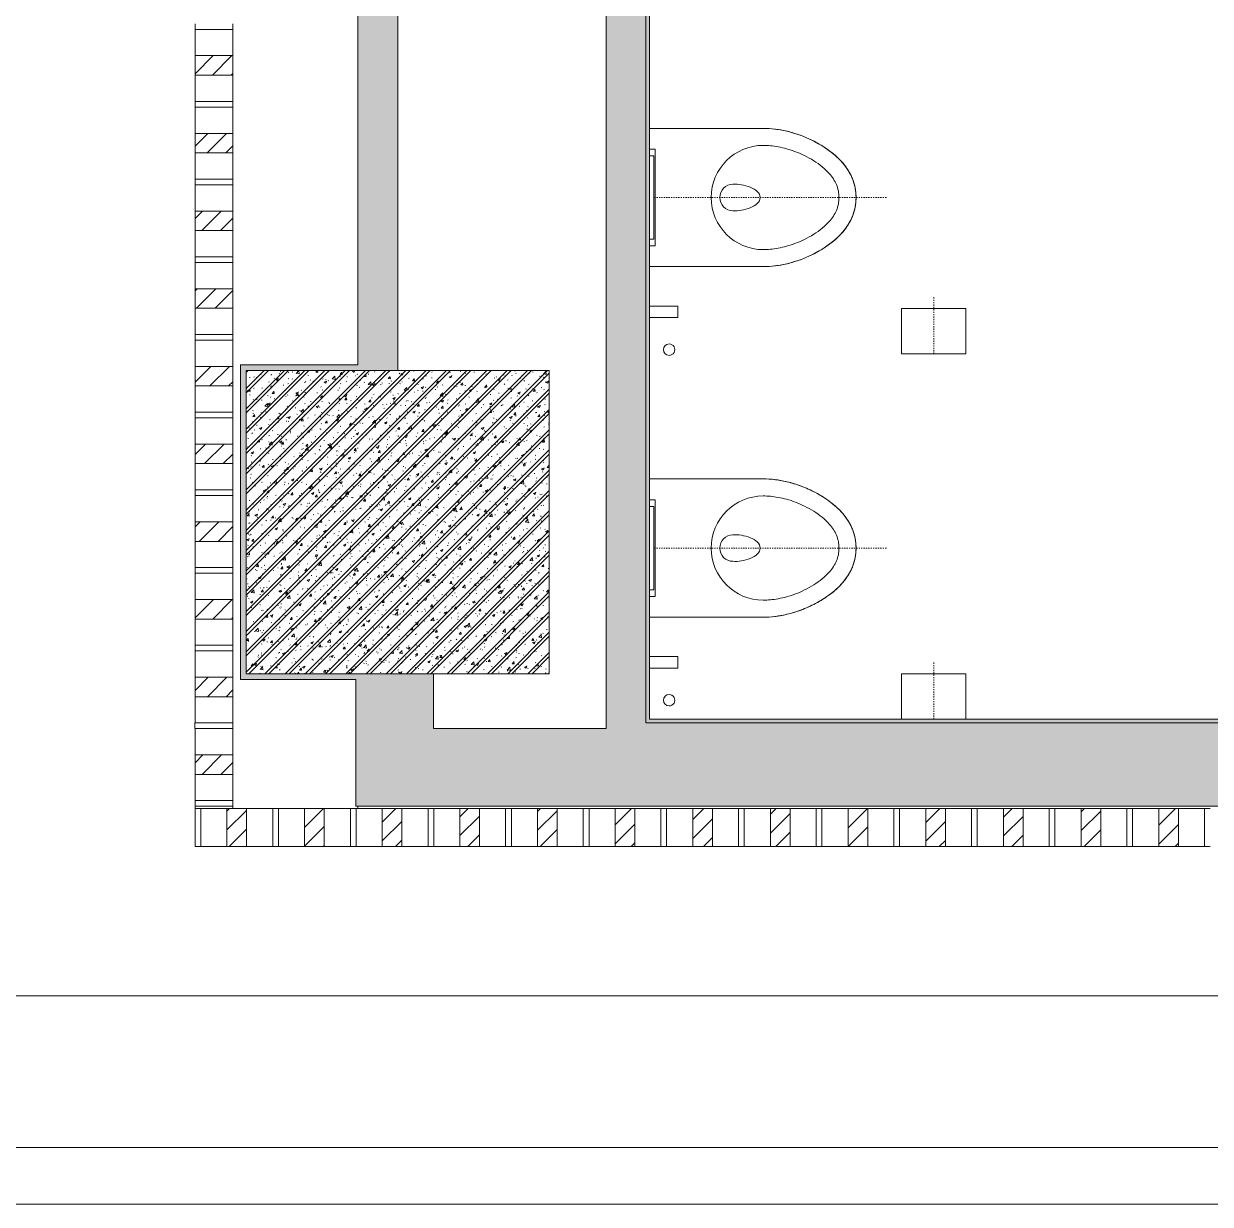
# Model space of a CAD drawing. Header units: millimetres. Extents: x -32090 to 18410, y 18847 to 76047.
# Drawn here: x -11177 to -8045, y 18847 to 21962 of the extents above; entities that cross this region are included whole.
import ezdxf

# ---------------------------------------------------------------- set-up
doc = ezdxf.new("R2010")
doc.units = ezdxf.units.MM
doc.linetypes.add('Dash', pattern=[6.35, 3.175, -3.175])
for name, color, linetype, lineweight in [('A-FLOR', 192, 'Continuous', 5), ('A-GLAZ-CURT', 52, 'Continuous', 5), ('A-GLAZ-CWMG', 51, 'Continuous', 5), ('A-WALL', 113, 'Continuous', 5), ('A-WALL-PATT', 111, 'Continuous', 5), ('P-SANR-FIXT', 6, 'Continuous', 5), ('P-SANR-FIXT-HDLN', 131, 'Dash', 5), ('S-COLS', 52, 'Continuous', 5)]:
    doc.layers.add(name, color=color, linetype=linetype, lineweight=lineweight)

# ---------------------------------------------------------------- blocks, each defined once
blk = doc.blocks.new('TOTO-WC-WH - TOILET-8528018-1st Traffic Floor Plan - Pedestrian')
at = {"layer": 'P-SANR-FIXT', "color": 7}
for p, q in [((-182.5, -300), (-182.5, 0)), ((-182.5, 0), (-182.5, -300)), ((-127.5, 0), (-127.5, -15)), ((127.5, -15), (-127.5, -15)), ((127.5, -15), (127.5, 0)), ((182.5, 0), (182.5, -300)), ((182.5, 0), (182.5, -300))]:
    blk.add_line(p, q, dxfattribs=at)
for centre, radius in [((0, -300), 137.5), ((0, -220.2), 35)]:
    blk.add_arc(centre, radius, 360, 180, dxfattribs=at)
for points, knots in [([(-35, -220.2), (-36, -233.8), (-30.7, -267.6), (-12.3, -292), (0, -292)], [0, 0, 0, 0, 0.0856719, 0.1699366, 0.1699366, 0.1699366, 0.1699366]), ([(35, -220.2), (36, -233.8), (30.7, -267.6), (12.3, -292), (0, -292)], [0, 0, 0, 0, 0.0856719, 0.1699366, 0.1699366, 0.1699366, 0.1699366]), ([(0, -545), (-8.6, -544.9), (-25, -543.5), (-43.9, -538), (-58, -531.9), (-68.1, -526.5), (-77.7, -520.3), (-89.9, -511.2), (-104, -498.3), (-119, -481), (-132.3, -462.4), (-143.9, -443.1), (-153.7, -423.7), (-164.7, -398.1), (-174.6, -366.9), (-181.2, -331.6), (-182.5, -310.1), (-182.5, -300)], [-1, -1, -1, -1, -0.9375, -0.875, -0.84375, -0.8125, -0.78125, -0.75, -0.6875, -0.625, -0.5625, -0.5, -0.4375, -0.375, -0.25, -0.125, 0, 0, 0, 0]), ([(-182.5, -300), (-182.5, -338.1), (-163, -438.6), (-72.5, -545), (0, -545)], [0, 0, 0, 0, 0.3064, 0.6503698, 0.6503698, 0.6503698, 0.6503698]), ([(-137.5, -300), (-137.5, -311.9), (-135.8, -332), (-129, -361.7), (-121.4, -385), (-111, -409.1), (-97.6, -433.6), (-81.6, -456.1), (-65.1, -473.5), (-49.1, -485.8), (-34, -493.8), (-18.1, -498.8), (-6.3, -500), (0, -500)], [0, 0, 0, 0, 0.118249, 0.1773736, 0.2364981, 0.2956226, 0.3547471, 0.4138717, 0.4729962, 0.5173396, 0.561683, 0.6060264, 0.6503698, 0.6503698, 0.6503698, 0.6503698]), ([(182.5, -300), (182.5, -310.1), (181.2, -331.6), (174.6, -366.9), (164.7, -398.1), (153.7, -423.7), (143.9, -443.1), (132.3, -462.4), (119, -481), (104, -498.3), (89.9, -511.2), (77.7, -520.3), (68.1, -526.5), (58, -531.9), (43.9, -538), (25, -543.5), (8.6, -544.9), (0, -545)], [-1, -1, -1, -1, -0.875, -0.75, -0.625, -0.5625, -0.5, -0.4375, -0.375, -0.3125, -0.25, -0.21875, -0.1875, -0.15625, -0.125, -0.0625, 0, 0, 0, 0]), ([(137.5, -300), (137.5, -311.9), (135.8, -332), (129, -361.7), (121.4, -385), (111, -409.1), (97.6, -433.6), (81.6, -456.1), (65.1, -473.5), (49.1, -485.8), (34, -493.8), (18.1, -498.8), (6.3, -500), (0, -500)], [0, 0, 0, 0, 0.118249, 0.1773736, 0.2364981, 0.2956226, 0.3547471, 0.4138717, 0.4729962, 0.5173396, 0.561683, 0.6060264, 0.6503698, 0.6503698, 0.6503698, 0.6503698]), ([(182.5, -300), (182.5, -338.1), (163, -438.6), (72.5, -545), (0, -545)], [0, 0, 0, 0, 0.3064, 0.6503698, 0.6503698, 0.6503698, 0.6503698])]:
    blk.add_open_spline(points, degree=3, knots=knots, dxfattribs=at)
at = {"layer": 'P-SANR-FIXT-HDLN', "color": 7}
blk.add_line((0, -625), (0, -11), dxfattribs=at)
blk = doc.blocks.new('TRIGGER SPRAY SET - THX20NBPIV-8200611-1st Traffic Floor Plan - Pedestrian')
at = {"layer": 'P-SANR-FIXT', "color": 7}
for p, q in [((-15, 75), (-15, 0)), ((15, 0), (15, 75)), ((-15, 0), (15, 0))]:
    blk.add_line(p, q, dxfattribs=at)
for start, end in [(0, 180), (180, 360)]:
    blk.add_arc((-100, 23.4), 15, start, end, dxfattribs=at)
blk = doc.blocks.new('TOTO-WC-WH - TOILET-V23-1st Traffic Floor Plan - Pedestrian')
at = {"layer": 'P-SANR-FIXT', "color": 7}
for p, q in [((-182.5, -300), (-182.5, 0)), ((-182.5, 0), (-182.5, -300)), ((-127.5, 0), (-127.5, -15)), ((127.5, -15), (-127.5, -15)), ((127.5, -15), (127.5, 0)), ((182.5, 0), (182.5, -300)), ((182.5, 0), (182.5, -300))]:
    blk.add_line(p, q, dxfattribs=at)
for centre, radius in [((0, -300), 137.5), ((0, -220.2), 35)]:
    blk.add_arc(centre, radius, 360, 180, dxfattribs=at)
for points, knots in [([(-35, -220.2), (-36, -233.8), (-30.7, -267.6), (-12.3, -292), (0, -292)], [0, 0, 0, 0, 0.0856719, 0.1699366, 0.1699366, 0.1699366, 0.1699366]), ([(35, -220.2), (36, -233.8), (30.7, -267.6), (12.3, -292), (0, -292)], [0, 0, 0, 0, 0.0856719, 0.1699366, 0.1699366, 0.1699366, 0.1699366]), ([(0, -545), (-8.6, -544.9), (-25, -543.5), (-43.9, -538), (-58, -531.9), (-68.1, -526.5), (-77.7, -520.3), (-89.9, -511.2), (-104, -498.3), (-119, -481), (-132.3, -462.4), (-143.9, -443.1), (-153.7, -423.7), (-164.7, -398.1), (-174.6, -366.9), (-181.2, -331.6), (-182.5, -310.1), (-182.5, -300)], [-1, -1, -1, -1, -0.9375, -0.875, -0.84375, -0.8125, -0.78125, -0.75, -0.6875, -0.625, -0.5625, -0.5, -0.4375, -0.375, -0.25, -0.125, 0, 0, 0, 0]), ([(-182.5, -300), (-182.5, -338.1), (-163, -438.6), (-72.5, -545), (0, -545)], [0, 0, 0, 0, 0.3064, 0.6503698, 0.6503698, 0.6503698, 0.6503698]), ([(-137.5, -300), (-137.5, -311.9), (-135.8, -332), (-129, -361.7), (-121.4, -385), (-111, -409.1), (-97.6, -433.6), (-81.6, -456.1), (-65.1, -473.5), (-49.1, -485.8), (-34, -493.8), (-18.1, -498.8), (-6.3, -500), (0, -500)], [0, 0, 0, 0, 0.118249, 0.1773736, 0.2364981, 0.2956226, 0.3547471, 0.4138717, 0.4729962, 0.5173396, 0.561683, 0.6060264, 0.6503698, 0.6503698, 0.6503698, 0.6503698]), ([(182.5, -300), (182.5, -310.1), (181.2, -331.6), (174.6, -366.9), (164.7, -398.1), (153.7, -423.7), (143.9, -443.1), (132.3, -462.4), (119, -481), (104, -498.3), (89.9, -511.2), (77.7, -520.3), (68.1, -526.5), (58, -531.9), (43.9, -538), (25, -543.5), (8.6, -544.9), (0, -545)], [-1, -1, -1, -1, -0.875, -0.75, -0.625, -0.5625, -0.5, -0.4375, -0.375, -0.3125, -0.25, -0.21875, -0.1875, -0.15625, -0.125, -0.0625, 0, 0, 0, 0]), ([(137.5, -300), (137.5, -311.9), (135.8, -332), (129, -361.7), (121.4, -385), (111, -409.1), (97.6, -433.6), (81.6, -456.1), (65.1, -473.5), (49.1, -485.8), (34, -493.8), (18.1, -498.8), (6.3, -500), (0, -500)], [0, 0, 0, 0, 0.118249, 0.1773736, 0.2364981, 0.2956226, 0.3547471, 0.4138717, 0.4729962, 0.5173396, 0.561683, 0.6060264, 0.6503698, 0.6503698, 0.6503698, 0.6503698]), ([(182.5, -300), (182.5, -338.1), (163, -438.6), (72.5, -545), (0, -545)], [0, 0, 0, 0, 0.3064, 0.6503698, 0.6503698, 0.6503698, 0.6503698])]:
    blk.add_open_spline(points, degree=3, knots=knots, dxfattribs=at)
at = {"layer": 'P-SANR-FIXT-HDLN', "color": 7}
blk.add_line((0, -625), (0, -11), dxfattribs=at)
blk = doc.blocks.new('TRIGGER SPRAY SET - THX20NBPIV-V24-1st Traffic Floor Plan - Pedestrian')
at = {"layer": 'P-SANR-FIXT', "color": 7}
for p, q in [((-15, 75), (-15, 0)), ((15, 0), (15, 75)), ((-15, 0), (15, 0))]:
    blk.add_line(p, q, dxfattribs=at)
for start, end in [(0, 180), (180, 360)]:
    blk.add_arc((-100, 23.4), 15, start, end, dxfattribs=at)
blk = doc.blocks.new('TOILET PAPER DISPENSER1 - DS708PAS-8453125-1st Traffic Floor Plan - Pedestrian')
at = {"layer": 'P-SANR-FIXT', "color": 7}
for p, q in [((-85, 0), (-85, -120)), ((-85, -120), (-85, 0)), ((85, -120), (85, 0)), ((85, 0), (85, -120)), ((-85, -120), (85, -120)), ((85, -120), (-85, -120))]:
    blk.add_line(p, q, dxfattribs=at)
at = {"layer": 'P-SANR-FIXT-HDLN', "color": 7}
blk.add_line((0, 0), (0, -150), dxfattribs=at)
blk = doc.blocks.new('TOILET PAPER DISPENSER1 - DS708PAS-V34-1st Traffic Floor Plan - Pedestrian')
at = {"layer": 'P-SANR-FIXT', "color": 7}
for p, q in [((85, 0), (-85, 0)), ((-85, 0), (-85, -120)), ((-85, -120), (-85, 0)), ((-85, 0), (85, 0)), ((85, -120), (85, 0)), ((85, 0), (85, -120)), ((-85, -120), (85, -120)), ((85, -120), (-85, -120))]:
    blk.add_line(p, q, dxfattribs=at)
at = {"layer": 'P-SANR-FIXT-HDLN', "color": 7}
blk.add_line((0, 0), (0, -150), dxfattribs=at)
blk = doc.blocks.new('GUTTER_1 - GUTTER_1-8544427-1st Traffic Floor Plan - Pedestrian')
at = {"layer": 'A-FLOR'}
for p, q in [((-31939.9, 18997), (18260.1, 18997)), ((18410.1, 18847), (-32089.9, 18847))]:
    blk.add_line(p, q, dxfattribs=at)
blk = doc.blocks.new('TOTO-FLUSH PANEL - MB005DG-V51-1st Traffic Floor Plan - Pedestrian')
at = {"layer": 'P-SANR-FIXT', "color": 7}
for p, q in [((-110, 0), (-110, -11)), ((110, -11), (110, 0)), ((110, -11), (-110, -11))]:
    blk.add_line(p, q, dxfattribs=at)
blk = doc.blocks.new('X Block - X Block-V350-1st Traffic Floor Plan - Pedestrian')
at = {"layer": 'A-GLAZ-CURT'}
h = blk.add_hatch(dxfattribs=at)
h.set_pattern_fill('FP_334', color=256, style=0, pattern_type=2)
h.set_pattern_definition([(225, (-8162.438, 19840.996), (24.74874, -24.74874), [])])
h.paths.add_polyline_path([(18.3, 50), (-33.3, 50), (-33.3, -50), (18.3, -50)])
for p, q in [((-102.5, 50), (-102.5, -50)), ((-102.5, 50), (-33.3, 50)), ((18.3, 50), (-33.3, 50)), ((-33.3, 50), (-33.3, -50)), ((18.3, -50), (18.3, 50)), ((18.3, 50), (87.5, 50)), ((87.5, 50), (87.5, -50)), ((-33.3, -50), (-102.5, -50)), ((-33.3, -50), (18.3, -50)), ((87.5, -50), (18.3, -50))]:
    blk.add_line(p, q, dxfattribs=at)
blk = doc.blocks.new('X Block - X Block-V351-1st Traffic Floor Plan - Pedestrian')
at = {"layer": 'A-GLAZ-CURT'}
h = blk.add_hatch(dxfattribs=at)
h.set_pattern_fill('FP_335', color=256, style=0, pattern_type=2)
h.set_pattern_definition([(225, (-8367.438, 19840.996), (24.74874, -24.74874), [])])
h.paths.add_polyline_path([(18.3, 50), (-33.3, 50), (-33.3, -50), (18.3, -50)])
for p, q in [((-102.5, 50), (-102.5, -50)), ((-102.5, 50), (-33.3, 50)), ((18.3, 50), (-33.3, 50)), ((-33.3, 50), (-33.3, -50)), ((18.3, -50), (18.3, 50)), ((18.3, 50), (87.5, 50)), ((87.5, 50), (87.5, -50)), ((-33.3, -50), (-102.5, -50)), ((-33.3, -50), (18.3, -50)), ((87.5, -50), (18.3, -50))]:
    blk.add_line(p, q, dxfattribs=at)
blk = doc.blocks.new('X Block - X Block-V352-1st Traffic Floor Plan - Pedestrian')
at = {"layer": 'A-GLAZ-CURT'}
h = blk.add_hatch(dxfattribs=at)
h.set_pattern_fill('FP_336', color=256, style=0, pattern_type=2)
h.set_pattern_definition([(225, (-8572.438, 19840.996), (24.74874, -24.74874), [])])
h.paths.add_polyline_path([(18.3, 50), (-33.3, 50), (-33.3, -50), (18.3, -50)])
for p, q in [((-102.5, 50), (-102.5, -50)), ((-102.5, 50), (-33.3, 50)), ((18.3, 50), (-33.3, 50)), ((-33.3, 50), (-33.3, -50)), ((18.3, -50), (18.3, 50)), ((18.3, 50), (87.5, 50)), ((87.5, 50), (87.5, -50)), ((-33.3, -50), (-102.5, -50)), ((-33.3, -50), (18.3, -50)), ((87.5, -50), (18.3, -50))]:
    blk.add_line(p, q, dxfattribs=at)
blk = doc.blocks.new('X Block - X Block-V353-1st Traffic Floor Plan - Pedestrian')
at = {"layer": 'A-GLAZ-CURT'}
h = blk.add_hatch(dxfattribs=at)
h.set_pattern_fill('FP_337', color=256, style=0, pattern_type=2)
h.set_pattern_definition([(225, (-8777.438, 19840.996), (24.74874, -24.74874), [])])
h.paths.add_polyline_path([(18.3, 50), (-33.3, 50), (-33.3, -50), (18.3, -50)])
for p, q in [((-102.5, 50), (-102.5, -50)), ((-102.5, 50), (-33.3, 50)), ((18.3, 50), (-33.3, 50)), ((-33.3, 50), (-33.3, -50)), ((18.3, -50), (18.3, 50)), ((18.3, 50), (87.5, 50)), ((87.5, 50), (87.5, -50)), ((-33.3, -50), (-102.5, -50)), ((-33.3, -50), (18.3, -50)), ((87.5, -50), (18.3, -50))]:
    blk.add_line(p, q, dxfattribs=at)
blk = doc.blocks.new('X Block - X Block-V354-1st Traffic Floor Plan - Pedestrian')
at = {"layer": 'A-GLAZ-CURT'}
h = blk.add_hatch(dxfattribs=at)
h.set_pattern_fill('FP_338', color=256, style=0, pattern_type=2)
h.set_pattern_definition([(225, (-8982.438, 19840.996), (24.74874, -24.74874), [])])
h.paths.add_polyline_path([(18.3, 50), (-33.3, 50), (-33.3, -50), (18.3, -50)])
for p, q in [((-102.5, 50), (-102.5, -50)), ((-102.5, 50), (-33.3, 50)), ((18.3, 50), (-33.3, 50)), ((-33.3, 50), (-33.3, -50)), ((18.3, -50), (18.3, 50)), ((18.3, 50), (87.5, 50)), ((87.5, 50), (87.5, -50)), ((-33.3, -50), (-102.5, -50)), ((-33.3, -50), (18.3, -50)), ((87.5, -50), (18.3, -50))]:
    blk.add_line(p, q, dxfattribs=at)
blk = doc.blocks.new('X Block - X Block-V355-1st Traffic Floor Plan - Pedestrian')
at = {"layer": 'A-GLAZ-CURT'}
h = blk.add_hatch(dxfattribs=at)
h.set_pattern_fill('FP_339', color=256, style=0, pattern_type=2)
h.set_pattern_definition([(225, (-9187.438, 19840.996), (24.74874, -24.74874), [])])
h.paths.add_polyline_path([(18.3, 50), (-33.3, 50), (-33.3, -50), (18.3, -50)])
for p, q in [((-102.5, 50), (-102.5, -50)), ((-102.5, 50), (-33.3, 50)), ((18.3, 50), (-33.3, 50)), ((-33.3, 50), (-33.3, -50)), ((18.3, -50), (18.3, 50)), ((18.3, 50), (87.5, 50)), ((87.5, 50), (87.5, -50)), ((-33.3, -50), (-102.5, -50)), ((-33.3, -50), (18.3, -50)), ((87.5, -50), (18.3, -50))]:
    blk.add_line(p, q, dxfattribs=at)
blk = doc.blocks.new('X Block - X Block-V356-1st Traffic Floor Plan - Pedestrian')
at = {"layer": 'A-GLAZ-CURT'}
h = blk.add_hatch(dxfattribs=at)
h.set_pattern_fill('FP_340', color=256, style=0, pattern_type=2)
h.set_pattern_definition([(225, (-9392.438, 19840.996), (24.74874, -24.74874), [])])
h.paths.add_polyline_path([(18.3, 50), (-33.3, 50), (-33.3, -50), (18.3, -50)])
for p, q in [((-102.5, 50), (-102.5, -50)), ((-102.5, 50), (-33.3, 50)), ((18.3, 50), (-33.3, 50)), ((-33.3, 50), (-33.3, -50)), ((18.3, -50), (18.3, 50)), ((18.3, 50), (87.5, 50)), ((87.5, 50), (87.5, -50)), ((-33.3, -50), (-102.5, -50)), ((-33.3, -50), (18.3, -50)), ((87.5, -50), (18.3, -50))]:
    blk.add_line(p, q, dxfattribs=at)
blk = doc.blocks.new('X Block - X Block-V357-1st Traffic Floor Plan - Pedestrian')
at = {"layer": 'A-GLAZ-CURT'}
h = blk.add_hatch(dxfattribs=at)
h.set_pattern_fill('FP_341', color=256, style=0, pattern_type=2)
h.set_pattern_definition([(225, (-9597.438, 19840.996), (24.74874, -24.74874), [])])
h.paths.add_polyline_path([(18.3, 50), (-33.3, 50), (-33.3, -50), (18.3, -50)])
for p, q in [((-102.5, 50), (-102.5, -50)), ((-102.5, 50), (-33.3, 50)), ((18.3, 50), (-33.3, 50)), ((-33.3, 50), (-33.3, -50)), ((18.3, -50), (18.3, 50)), ((18.3, 50), (87.5, 50)), ((87.5, 50), (87.5, -50)), ((-33.3, -50), (-102.5, -50)), ((-33.3, -50), (18.3, -50)), ((87.5, -50), (18.3, -50))]:
    blk.add_line(p, q, dxfattribs=at)
blk = doc.blocks.new('X Block - X Block-V358-1st Traffic Floor Plan - Pedestrian')
at = {"layer": 'A-GLAZ-CURT'}
h = blk.add_hatch(dxfattribs=at)
h.set_pattern_fill('FP_342', color=256, style=0, pattern_type=2)
h.set_pattern_definition([(225, (-9802.438, 19840.996), (24.74874, -24.74874), [])])
h.paths.add_polyline_path([(18.3, 50), (-33.3, 50), (-33.3, -50), (18.3, -50)])
for p, q in [((-102.5, 50), (-102.5, -50)), ((-102.5, 50), (-33.3, 50)), ((18.3, 50), (-33.3, 50)), ((-33.3, 50), (-33.3, -50)), ((18.3, -50), (18.3, 50)), ((18.3, 50), (87.5, 50)), ((87.5, 50), (87.5, -50)), ((-33.3, -50), (-102.5, -50)), ((-33.3, -50), (18.3, -50)), ((87.5, -50), (18.3, -50))]:
    blk.add_line(p, q, dxfattribs=at)
blk = doc.blocks.new('X Block - X Block-V359-1st Traffic Floor Plan - Pedestrian')
at = {"layer": 'A-GLAZ-CURT'}
h = blk.add_hatch(dxfattribs=at)
h.set_pattern_fill('FP_343', color=256, style=0, pattern_type=2)
h.set_pattern_definition([(225, (-10007.438, 19840.996), (24.74874, -24.74874), [])])
h.paths.add_polyline_path([(18.3, 50), (-33.3, 50), (-33.3, -50), (18.3, -50)])
for p, q in [((-102.5, 50), (-102.5, -50)), ((-102.5, 50), (-33.3, 50)), ((18.3, 50), (-33.3, 50)), ((-33.3, 50), (-33.3, -50)), ((18.3, -50), (18.3, 50)), ((18.3, 50), (87.5, 50)), ((87.5, 50), (87.5, -50)), ((-33.3, -50), (-102.5, -50)), ((-33.3, -50), (18.3, -50)), ((87.5, -50), (18.3, -50))]:
    blk.add_line(p, q, dxfattribs=at)
blk = doc.blocks.new('X Block - X Block-V360-1st Traffic Floor Plan - Pedestrian')
at = {"layer": 'A-GLAZ-CURT'}
h = blk.add_hatch(dxfattribs=at)
h.set_pattern_fill('FP_344', color=256, style=0, pattern_type=2)
h.set_pattern_definition([(225, (-10212.438, 19840.996), (24.74874, -24.74874), [])])
h.paths.add_polyline_path([(18.3, 50), (-33.3, 50), (-33.3, -50), (18.3, -50)])
for p, q in [((-102.5, 50), (-102.5, -50)), ((-102.5, 50), (-33.3, 50)), ((18.3, 50), (-33.3, 50)), ((-33.3, 50), (-33.3, -50)), ((18.3, -50), (18.3, 50)), ((18.3, 50), (87.5, 50)), ((87.5, 50), (87.5, -50)), ((-33.3, -50), (-102.5, -50)), ((-33.3, -50), (18.3, -50)), ((87.5, -50), (18.3, -50))]:
    blk.add_line(p, q, dxfattribs=at)
blk = doc.blocks.new('X Block - X Block-V361-1st Traffic Floor Plan - Pedestrian')
at = {"layer": 'A-GLAZ-CURT'}
h = blk.add_hatch(dxfattribs=at)
h.set_pattern_fill('FP_345', color=256, style=0, pattern_type=2)
h.set_pattern_definition([(225, (-10417.438, 19840.996), (24.74874, -24.74874), [])])
h.paths.add_polyline_path([(18.3, 50), (-33.3, 50), (-33.3, -50), (18.3, -50)])
for p, q in [((-102.5, 50), (-102.5, -50)), ((-102.5, 50), (-33.3, 50)), ((18.3, 50), (-33.3, 50)), ((-33.3, 50), (-33.3, -50)), ((18.3, -50), (18.3, 50)), ((18.3, 50), (87.5, 50)), ((87.5, 50), (87.5, -50)), ((-33.3, -50), (-102.5, -50)), ((-33.3, -50), (18.3, -50)), ((87.5, -50), (18.3, -50))]:
    blk.add_line(p, q, dxfattribs=at)
blk = doc.blocks.new('Rectangular Mullion - 15 x 100mm-10623208-1st Traffic Floor Plan - Pedestrian')
at = {"layer": 'A-GLAZ-CWMG'}
for p, q in [((-15, 50), (0, 50)), ((-15, -50), (-15, 50)), ((0, 50), (0, -50)), ((0, -50), (-15, -50))]:
    blk.add_line(p, q, dxfattribs=at)
blk = doc.blocks.new('Rectangular Mullion - 15 x 100mm-V155-1st Traffic Floor Plan - Pedestrian')
at = {"layer": 'A-GLAZ-CWMG'}
for p, q in [((-23149.9, 65882), (-23134.9, 65882)), ((-23134.9, 65782), (-23149.9, 65782))]:
    blk.add_line(p, q, dxfattribs=at)
blk = doc.blocks.new('X Block - X Block-11240928-1st Traffic Floor Plan - Pedestrian')
at = {"layer": 'A-GLAZ-CURT'}
h = blk.add_hatch(dxfattribs=at)
h.set_pattern_fill('FP_398', color=256, style=0, pattern_type=2)
h.set_pattern_definition([(225, (-10614.93, 19840.996), (24.74874, -24.74874), [])])
h.paths.add_polyline_path([(25.8, 50), (-25.8, 50), (-25.8, -50), (25.8, -50)])
for p, q in [((-95, 50), (-95, -50)), ((-95, 50), (-25.8, 50)), ((25.8, 50), (-25.8, 50)), ((-25.8, 50), (-25.8, -50)), ((25.8, -50), (25.8, 50)), ((25.8, 50), (95, 50)), ((-25.8, -50), (-95, -50)), ((-25.8, -50), (25.8, -50)), ((95, -50), (25.8, -50))]:
    blk.add_line(p, q, dxfattribs=at)
blk = doc.blocks.new('X Block - X Block-V414-1st Traffic Floor Plan - Pedestrian')
at = {"layer": 'A-GLAZ-CURT'}
h = blk.add_hatch(dxfattribs=at)
h.set_pattern_fill('FP_399', color=256, style=0, pattern_type=2)
h.set_pattern_definition([(315, (-20014.496, -10674.92), (24.74874, 24.74874), [])])
h.paths.add_polyline_path([(18.3, 50), (-33.3, 50), (-33.3, -50), (18.3, -50)])
for p, q in [((-102.5, 50), (-33.3, 50)), ((18.3, 50), (-33.3, 50)), ((-33.3, 50), (-33.3, -50)), ((18.3, -50), (18.3, 50)), ((18.3, 50), (87.5, 50)), ((87.5, 50), (87.5, -50)), ((-33.3, -50), (-102.5, -50)), ((-33.3, -50), (18.3, -50)), ((87.5, -50), (18.3, -50))]:
    blk.add_line(p, q, dxfattribs=at)
blk = doc.blocks.new('X Block - X Block-V415-1st Traffic Floor Plan - Pedestrian')
at = {"layer": 'A-GLAZ-CURT'}
h = blk.add_hatch(dxfattribs=at)
h.set_pattern_fill('FP_400', color=256, style=0, pattern_type=2)
h.set_pattern_definition([(315, (-20219.496, -10674.92), (24.74874, 24.74874), [])])
h.paths.add_polyline_path([(18.3, 50), (-33.3, 50), (-33.3, -50), (18.3, -50)])
for p, q in [((-102.5, 50), (-102.5, -50)), ((-102.5, 50), (-33.3, 50)), ((18.3, 50), (-33.3, 50)), ((-33.3, 50), (-33.3, -50)), ((18.3, -50), (18.3, 50)), ((18.3, 50), (87.5, 50)), ((87.5, 50), (87.5, -50)), ((-33.3, -50), (-102.5, -50)), ((-33.3, -50), (18.3, -50)), ((87.5, -50), (18.3, -50))]:
    blk.add_line(p, q, dxfattribs=at)
blk = doc.blocks.new('X Block - X Block-V416-1st Traffic Floor Plan - Pedestrian')
at = {"layer": 'A-GLAZ-CURT'}
h = blk.add_hatch(dxfattribs=at)
h.set_pattern_fill('FP_401', color=256, style=0, pattern_type=2)
h.set_pattern_definition([(315, (-20424.496, -10674.92), (24.748737, 24.748737), [])])
h.paths.add_polyline_path([(18.3, 50), (-33.3, 50), (-33.3, -50), (18.3, -50)])
for p, q in [((-102.5, 50), (-102.5, -50)), ((-102.5, 50), (-33.3, 50)), ((18.3, 50), (-33.3, 50)), ((-33.3, 50), (-33.3, -50)), ((18.3, -50), (18.3, 50)), ((18.3, 50), (87.5, 50)), ((87.5, 50), (87.5, -50)), ((-33.3, -50), (-102.5, -50)), ((-33.3, -50), (18.3, -50)), ((87.5, -50), (18.3, -50))]:
    blk.add_line(p, q, dxfattribs=at)
blk = doc.blocks.new('X Block - X Block-V417-1st Traffic Floor Plan - Pedestrian')
at = {"layer": 'A-GLAZ-CURT'}
h = blk.add_hatch(dxfattribs=at)
h.set_pattern_fill('FP_402', color=256, style=0, pattern_type=2)
h.set_pattern_definition([(315, (-20629.496, -10674.92), (24.748737, 24.748737), [])])
h.paths.add_polyline_path([(18.3, 50), (-33.3, 50), (-33.3, -50), (18.3, -50)])
for p, q in [((-102.5, 50), (-102.5, -50)), ((-102.5, 50), (-33.3, 50)), ((18.3, 50), (-33.3, 50)), ((-33.3, 50), (-33.3, -50)), ((18.3, -50), (18.3, 50)), ((18.3, 50), (87.5, 50)), ((87.5, 50), (87.5, -50)), ((-33.3, -50), (-102.5, -50)), ((-33.3, -50), (18.3, -50)), ((87.5, -50), (18.3, -50))]:
    blk.add_line(p, q, dxfattribs=at)
blk = doc.blocks.new('X Block - X Block-V418-1st Traffic Floor Plan - Pedestrian')
at = {"layer": 'A-GLAZ-CURT'}
h = blk.add_hatch(dxfattribs=at)
h.set_pattern_fill('FP_403', color=256, style=0, pattern_type=2)
h.set_pattern_definition([(315, (-20834.496, -10674.92), (24.748737, 24.748737), [])])
h.paths.add_polyline_path([(18.3, 50), (-33.3, 50), (-33.3, -50), (18.3, -50)])
for p, q in [((-102.5, 50), (-102.5, -50)), ((-102.5, 50), (-33.3, 50)), ((18.3, 50), (-33.3, 50)), ((-33.3, 50), (-33.3, -50)), ((18.3, -50), (18.3, 50)), ((18.3, 50), (87.5, 50)), ((87.5, 50), (87.5, -50)), ((-33.3, -50), (-102.5, -50)), ((-33.3, -50), (18.3, -50)), ((87.5, -50), (18.3, -50))]:
    blk.add_line(p, q, dxfattribs=at)
blk = doc.blocks.new('X Block - X Block-V419-1st Traffic Floor Plan - Pedestrian')
at = {"layer": 'A-GLAZ-CURT'}
h = blk.add_hatch(dxfattribs=at)
h.set_pattern_fill('FP_404', color=256, style=0, pattern_type=2)
h.set_pattern_definition([(315, (-21039.496, -10674.92), (24.748737, 24.748737), [])])
h.paths.add_polyline_path([(18.3, 50), (-33.3, 50), (-33.3, -50), (18.3, -50)])
for p, q in [((-102.5, 50), (-102.5, -50)), ((-102.5, 50), (-33.3, 50)), ((18.3, 50), (-33.3, 50)), ((-33.3, 50), (-33.3, -50)), ((18.3, -50), (18.3, 50)), ((18.3, 50), (87.5, 50)), ((87.5, 50), (87.5, -50)), ((-33.3, -50), (-102.5, -50)), ((-33.3, -50), (18.3, -50)), ((87.5, -50), (18.3, -50))]:
    blk.add_line(p, q, dxfattribs=at)
blk = doc.blocks.new('X Block - X Block-V420-1st Traffic Floor Plan - Pedestrian')
at = {"layer": 'A-GLAZ-CURT'}
h = blk.add_hatch(dxfattribs=at)
h.set_pattern_fill('FP_405', color=256, style=0, pattern_type=2)
h.set_pattern_definition([(315, (-21244.496, -10674.92), (24.748737, 24.748737), [])])
h.paths.add_polyline_path([(-33.3, -50), (18.3, -50), (18.3, 50), (-33.3, 50)])
for p, q in [((-102.5, 50), (-102.5, -50)), ((-102.5, 50), (-33.3, 50)), ((18.3, 50), (-33.3, 50)), ((-33.3, 50), (-33.3, -50)), ((18.3, -50), (18.3, 50)), ((18.3, 50), (87.5, 50)), ((87.5, 50), (87.5, -50)), ((-33.3, -50), (-102.5, -50)), ((-33.3, -50), (18.3, -50)), ((87.5, -50), (18.3, -50))]:
    blk.add_line(p, q, dxfattribs=at)
blk = doc.blocks.new('X Block - X Block-V421-1st Traffic Floor Plan - Pedestrian')
at = {"layer": 'A-GLAZ-CURT'}
h = blk.add_hatch(dxfattribs=at)
h.set_pattern_fill('FP_406', color=256, style=0, pattern_type=2)
h.set_pattern_definition([(315, (-21449.496, -10674.92), (24.748737, 24.748737), [])])
h.paths.add_polyline_path([(18.3, 50), (-33.3, 50), (-33.3, -50), (18.3, -50)])
for p, q in [((-102.5, 50), (-102.5, -50)), ((-102.5, 50), (-33.3, 50)), ((18.3, 50), (-33.3, 50)), ((-33.3, 50), (-33.3, -50)), ((18.3, -50), (18.3, 50)), ((18.3, 50), (87.5, 50)), ((87.5, 50), (87.5, -50)), ((-33.3, -50), (-102.5, -50)), ((-33.3, -50), (18.3, -50)), ((87.5, -50), (18.3, -50))]:
    blk.add_line(p, q, dxfattribs=at)
blk = doc.blocks.new('X Block - X Block-V422-1st Traffic Floor Plan - Pedestrian')
at = {"layer": 'A-GLAZ-CURT'}
h = blk.add_hatch(dxfattribs=at)
h.set_pattern_fill('FP_407', color=256, style=0, pattern_type=2)
h.set_pattern_definition([(315, (-21654.496, -10674.92), (24.748737, 24.748737), [])])
h.paths.add_polyline_path([(18.3, 50), (-33.3, 50), (-33.3, -50), (18.3, -50)])
for p, q in [((-102.5, 50), (-102.5, -50)), ((-102.5, 50), (-33.3, 50)), ((18.3, 50), (-33.3, 50)), ((-33.3, 50), (-33.3, -50)), ((18.3, -50), (18.3, 50)), ((18.3, 50), (87.5, 50)), ((87.5, 50), (87.5, -50)), ((-33.3, -50), (-102.5, -50)), ((-33.3, -50), (18.3, -50)), ((87.5, -50), (18.3, -50))]:
    blk.add_line(p, q, dxfattribs=at)
blk = doc.blocks.new('X Block - X Block-V423-1st Traffic Floor Plan - Pedestrian')
at = {"layer": 'A-GLAZ-CURT'}
h = blk.add_hatch(dxfattribs=at)
h.set_pattern_fill('FP_408', color=256, style=0, pattern_type=2)
h.set_pattern_definition([(315, (-21859.496, -10674.92), (24.748737, 24.748737), [])])
h.paths.add_polyline_path([(-33.3, -50), (18.3, -50), (18.3, 50), (-33.3, 50)])
for p, q in [((-102.5, 50), (-102.5, -50)), ((-102.5, 50), (-33.3, 50)), ((18.3, 50), (-33.3, 50)), ((-33.3, 50), (-33.3, -50)), ((18.3, -50), (18.3, 50)), ((18.3, 50), (87.5, 50)), ((87.5, 50), (87.5, -50)), ((-33.3, -50), (-102.5, -50)), ((-33.3, -50), (18.3, -50)), ((87.5, -50), (18.3, -50))]:
    blk.add_line(p, q, dxfattribs=at)
blk = doc.blocks.new('Rectangular Mullion - 15 x 100mm-10623212-1st Traffic Floor Plan - Pedestrian')
at = {"layer": 'A-GLAZ-CWMG'}
for p, q in [((0, 50), (-15, 50)), ((-15, 50), (-15, -50)), ((0, -50), (0, 50)), ((-15, -50), (0, -50))]:
    blk.add_line(p, q, dxfattribs=at)
blk = doc.blocks.new('Rectangular Mullion - 15 x 100mm-10623206-1st Traffic Floor Plan - Pedestrian')
at = {"layer": 'A-GLAZ-CWMG'}
for p, q in [((17131.1, 68712), (17131.1, 68727)), ((17231.1, 68727), (17231.1, 68712))]:
    blk.add_line(p, q, dxfattribs=at)

msp = doc.modelspace()

# ---------------------------------------------------------------- hatches: boundary and pattern name
at = {"layer": 'A-WALL-PATT'}
for points in [[(-9535, 20117), (-9535, 31072), (-9640, 31072), (-9640, 20117), (-9563.7, 20117)], [(-10286.4, 21062), (-10189.9, 21062), (-10189.9, 26932), (-10294.9, 26932), (-10294.9, 21062)], [(-9525, 20117), (-9525, 24737), (-9535, 24737), (-9535, 20117)], [(-10189.9, 21047), (-10189.9, 21062), (-10604.9, 21062), (-10604.9, 21047), (-10286.4, 21047)], [(-10604.9, 20247), (-10589.9, 20247), (-10589.9, 21047), (-10604.9, 21047), (-10604.9, 20375.8)], [(-10589.9, 20232), (-10300, 20232), (-10300, 20247), (-10604.9, 20247), (-10604.9, 20232)], [(-10286.4, 19897), (-10095, 19897), (-10095, 20247), (-10300, 20247), (-10300, 19897)], [(-9535, 19897), (-5394.9, 19897), (-5394.9, 20117), (-6099.8, 20117), (-6099.8, 20022.2), (-6473.8, 20022.2), (-6473.8, 20117), (-9640, 20117), (-9640, 19897)], [(-9708.3, 19897), (-9640, 19897), (-9640, 20102), (-10095, 20102), (-10095, 19897)]]:
    msp.add_hatch(color=256, dxfattribs=at).paths.add_polyline_path(points)
h = msp.add_hatch(color=256, dxfattribs=at)
h.paths.add_polyline_path([(-9525, 20117), (-6473.8, 20117), (-6473.8, 20127), (-9525, 20127)])
h.paths.add_polyline_path([(-5394.9, 20117), (-5394.9, 20127), (-6099.8, 20127), (-6099.8, 20117), (-5404.9, 20117)])
at = {"layer": 'S-COLS'}
h = msp.add_hatch(dxfattribs=at)
h.set_pattern_fill('FP_1', color=256, style=0, pattern_type=2)
h.set_pattern_definition([(50, (0, 0), (63.7639, -5.57885), [6.667, -73.342]), (355, (0, 0), (-12.33488, 66.86951), [5.334, -58.674]), (100.451, (5.314, -0.465), (51.43036, 61.29098), [5.667, -62.332]), (46.184, (0, 17.78), (94.87722, -14.71484), [10.001, -110.014]), (96.636, (7.91, 16.55), (83.09115, 86.5993), [8.5, -93.497]), (351.184, (0, 17.78), (83.09204, 86.5993), [8.001, -88.011]), (21, (8.89, 13.335), (53.06449, -35.79273), [6.667, -73.342]), (326, (8.89, 13.335), (21.63066, 64.46546), [5.334, -58.674]), (71.451, (13.31, 10.35), (74.69646, 28.67237), [5.667, -62.332]), (37.5, (0, 0), (1.080413, 29.59427), [1.676, -56.286, 1.676, -57.887, -58.896]), (37.5, (0, 0), (1.080413, 29.59427), [-117.526, 1.676, -57.22]), (7.5, (0, 0), (23.386368, 35.063507), [1.676, -32.283, 1.676, -54.953, -22.447]), (7.5, (0, 0), (23.386368, 35.063507), [-90.589, 1.676, -20.771]), (327.5, (-19.825, 0), (47.456567, -2.005468), [1.676, -20.549, 1.676, -67.666, -92.011]), (327.5, (-19.825, 0), (47.456567, -2.005468), [-91.567, 1.676, -90.335]), (317.5, (-28.715, 0), (51.84495, 8.89904), [1.676, -27.216, 1.676, -44.374, -65.341]), (317.5, (-28.715, 0), (51.84495, 8.89904), [-74.943, 1.676, -63.665]), (45, (0, 0), (-26.71591, 26.71591), []), (45, (0, 10.89), (-26.71591, 26.71591), [])])
h.paths.add_polyline_path([(-9789.9, 20247), (-9789.9, 21047), (-10589.9, 21047), (-10589.9, 20247), (-10286.4, 20247)])

# ---------------------------------------------------------------- linework, layer by layer
at = {"layer": 'A-FLOR'}
for p, q in [((-10294.9, 19897), (-10294.9, 19891)), ((17860.1, 19397), (-31539.9, 19397))]:
    msp.add_line(p, q, dxfattribs=at)
at = {"layer": 'A-WALL', "lineweight": 15}
for p, q in [((-9640, 30867.1), (-9640, 20102)), ((-10189.9, 21047), (-10189.9, 26947)), ((-10294.9, 26932), (-10294.9, 21062)), ((-9535, 20117), (-9535, 24737)), ((-9525, 20127), (-9525, 24727)), ((-10294.9, 21062), (-10604.9, 21062)), ((-10604.9, 21062), (-10604.9, 20232)), ((-10589.9, 21047), (-10189.9, 21047)), ((-10589.9, 20247), (-10589.9, 21047)), ((-10095, 20247), (-10589.9, 20247)), ((-10095, 20102), (-10095, 20247)), ((-10604.9, 20232), (-10300, 20232)), ((-10300, 20232), (-10300, 19897)), ((-6473.8, 20117), (-9535, 20117)), ((-6473.8, 20127), (-9525, 20127)), ((-9640, 20102), (-10095, 20102)), ((-10300, 19897), (-5174.9, 19897))]:
    msp.add_line(p, q, dxfattribs=at)
at = {"layer": 'A-WALL'}
for p, q in [((-10724.9, 19891), (-10724.9, 19897)), ((-10624.9, 19897), (-10624.9, 19891))]:
    msp.add_line(p, q, dxfattribs=at)
at = {"layer": 'S-COLS', "lineweight": 15}
for p, q in [((-9789.9, 21047), (-10589.9, 21047)), ((-10589.9, 21047), (-10589.9, 20247)), ((-9789.9, 20247), (-9789.9, 21047)), ((-10589.9, 20247), (-9789.9, 20247))]:
    msp.add_line(p, q, dxfattribs=at)

# ---------------------------------------------------------------- block references
at = {"layer": 'A-FLOR'}
msp.add_blockref('GUTTER_1 - GUTTER_1-8544427-1st Traffic Floor Plan - Pedestrian', (0, 0), dxfattribs=at)
at = {"layer": 'A-GLAZ-CURT'}
for name, p, rotation in [('X Block - X Block-V423-1st Traffic Floor Plan - Pedestrian', (-10674.9, 21859.5), 89.99999999999991), ('X Block - X Block-V422-1st Traffic Floor Plan - Pedestrian', (-10674.9, 21654.5), 89.99999999999991), ('X Block - X Block-V421-1st Traffic Floor Plan - Pedestrian', (-10674.9, 21449.5), 89.99999999999991), ('X Block - X Block-V420-1st Traffic Floor Plan - Pedestrian', (-10674.9, 21244.5), 89.99999999999991), ('X Block - X Block-V419-1st Traffic Floor Plan - Pedestrian', (-10674.9, 21039.5), 89.99999999999991), ('X Block - X Block-V418-1st Traffic Floor Plan - Pedestrian', (-10674.9, 20834.5), 89.99999999999991), ('X Block - X Block-V417-1st Traffic Floor Plan - Pedestrian', (-10674.9, 20629.5), 89.99999999999991), ('X Block - X Block-V416-1st Traffic Floor Plan - Pedestrian', (-10674.9, 20424.5), 89.99999999999991), ('X Block - X Block-V415-1st Traffic Floor Plan - Pedestrian', (-10674.9, 20219.5), 89.99999999999991), ('X Block - X Block-V414-1st Traffic Floor Plan - Pedestrian', (-10674.9, 20014.5), 89.99999999999991), ('X Block - X Block-11240928-1st Traffic Floor Plan - Pedestrian', (-10614.9, 19841), 180), ('X Block - X Block-V361-1st Traffic Floor Plan - Pedestrian', (-10417.4, 19841), 180), ('X Block - X Block-V360-1st Traffic Floor Plan - Pedestrian', (-10212.4, 19841), 180), ('X Block - X Block-V359-1st Traffic Floor Plan - Pedestrian', (-10007.4, 19841), 180), ('X Block - X Block-V358-1st Traffic Floor Plan - Pedestrian', (-9802.4, 19841), 180), ('X Block - X Block-V357-1st Traffic Floor Plan - Pedestrian', (-9597.4, 19841), 180), ('X Block - X Block-V356-1st Traffic Floor Plan - Pedestrian', (-9392.4, 19841), 180), ('X Block - X Block-V355-1st Traffic Floor Plan - Pedestrian', (-9187.4, 19841), 180), ('X Block - X Block-V354-1st Traffic Floor Plan - Pedestrian', (-8982.4, 19841), 180), ('X Block - X Block-V353-1st Traffic Floor Plan - Pedestrian', (-8777.4, 19841), 180), ('X Block - X Block-V352-1st Traffic Floor Plan - Pedestrian', (-8572.4, 19841), 180), ('X Block - X Block-V351-1st Traffic Floor Plan - Pedestrian', (-8367.4, 19841), 180), ('X Block - X Block-V350-1st Traffic Floor Plan - Pedestrian', (-8162.4, 19841), 180)]:
    msp.add_blockref(name, p, dxfattribs=dict(at, rotation=rotation))
at = {"layer": 'A-GLAZ-CWMG'}
for name, p, rotation in [('Rectangular Mullion - 15 x 100mm-V155-1st Traffic Floor Plan - Pedestrian', (55157.1, 45096.9), 89.9999999999994), ('Rectangular Mullion - 15 x 100mm-V155-1st Traffic Floor Plan - Pedestrian', (55157.1, 44891.9), 90), ('Rectangular Mullion - 15 x 100mm-V155-1st Traffic Floor Plan - Pedestrian', (55157.1, 44686.9), 90), ('Rectangular Mullion - 15 x 100mm-V155-1st Traffic Floor Plan - Pedestrian', (55157.1, 44481.9), 90), ('Rectangular Mullion - 15 x 100mm-V155-1st Traffic Floor Plan - Pedestrian', (55157.1, 44276.9), 90), ('Rectangular Mullion - 15 x 100mm-V155-1st Traffic Floor Plan - Pedestrian', (55157.1, 44071.9), 90), ('Rectangular Mullion - 15 x 100mm-V155-1st Traffic Floor Plan - Pedestrian', (55157.1, 43866.9), 89.9999999999994), ('Rectangular Mullion - 15 x 100mm-V155-1st Traffic Floor Plan - Pedestrian', (55157.1, 43661.9), 90), ('Rectangular Mullion - 15 x 100mm-V155-1st Traffic Floor Plan - Pedestrian', (55157.1, 43456.9), 90), ('Rectangular Mullion - 15 x 100mm-10623206-1st Traffic Floor Plan - Pedestrian', (6506.1, 88829), 180), ('Rectangular Mullion - 15 x 100mm-10623212-1st Traffic Floor Plan - Pedestrian', (-10674.9, 19897), 269.9999999999999), ('Rectangular Mullion - 15 x 100mm-V155-1st Traffic Floor Plan - Pedestrian', (-33654.9, 85673), 180), ('Rectangular Mullion - 15 x 100mm-V155-1st Traffic Floor Plan - Pedestrian', (-33449.9, 85673), 180), ('Rectangular Mullion - 15 x 100mm-V155-1st Traffic Floor Plan - Pedestrian', (-33244.9, 85673), 180), ('Rectangular Mullion - 15 x 100mm-V155-1st Traffic Floor Plan - Pedestrian', (-33039.9, 85673), 180), ('Rectangular Mullion - 15 x 100mm-V155-1st Traffic Floor Plan - Pedestrian', (-32834.9, 85673), 180), ('Rectangular Mullion - 15 x 100mm-V155-1st Traffic Floor Plan - Pedestrian', (-32629.9, 85673), 180), ('Rectangular Mullion - 15 x 100mm-V155-1st Traffic Floor Plan - Pedestrian', (-32424.9, 85673), 180), ('Rectangular Mullion - 15 x 100mm-V155-1st Traffic Floor Plan - Pedestrian', (-32219.9, 85673), 180), ('Rectangular Mullion - 15 x 100mm-V155-1st Traffic Floor Plan - Pedestrian', (-32014.9, 85673), 180), ('Rectangular Mullion - 15 x 100mm-V155-1st Traffic Floor Plan - Pedestrian', (-31809.9, 85673), 180), ('Rectangular Mullion - 15 x 100mm-V155-1st Traffic Floor Plan - Pedestrian', (-31604.9, 85673), 180), ('Rectangular Mullion - 15 x 100mm-V155-1st Traffic Floor Plan - Pedestrian', (-31399.9, 85673), 180), ('Rectangular Mullion - 15 x 100mm-V155-1st Traffic Floor Plan - Pedestrian', (-31194.9, 85673), 180)]:
    msp.add_blockref(name, p, dxfattribs=dict(at, rotation=rotation))
at = {"layer": 'A-GLAZ-CWMG', "extrusion": (0, 0, -1)}
msp.add_blockref('Rectangular Mullion - 15 x 100mm-10623208-1st Traffic Floor Plan - Pedestrian', (10724.9, 19841), dxfattribs=at)
at = {"layer": 'P-SANR-FIXT', "color": 7}
for name, p, rotation in [('TOTO-WC-WH - TOILET-V23-1st Traffic Floor Plan - Pedestrian', (-9525, 21503.5), 89.99999999999913), ('TOTO-FLUSH PANEL - MB005DG-V51-1st Traffic Floor Plan - Pedestrian', (-9525, 21503.5), 89.99999999999991), ('TOILET PAPER DISPENSER1 - DS708PAS-V34-1st Traffic Floor Plan - Pedestrian', (-8775, 21091), 179.9999779006171), ('TRIGGER SPRAY SET - THX20NBPIV-V24-1st Traffic Floor Plan - Pedestrian', (-9450, 21202), 89.99997787765948), ('TOTO-WC-WH - TOILET-8528018-1st Traffic Floor Plan - Pedestrian', (-9525, 20578.5), 89.99999999999913), ('TOTO-FLUSH PANEL - MB005DG-V51-1st Traffic Floor Plan - Pedestrian', (-9525, 20578.5), 89.99999999999991), ('TRIGGER SPRAY SET - THX20NBPIV-8200611-1st Traffic Floor Plan - Pedestrian', (-9450, 20277), 89.99997787765948), ('TOILET PAPER DISPENSER1 - DS708PAS-8453125-1st Traffic Floor Plan - Pedestrian', (-8775, 20127), 179.9999779006171)]:
    msp.add_blockref(name, p, dxfattribs=dict(at, rotation=rotation))

doc.saveas('drawing.dxf')
